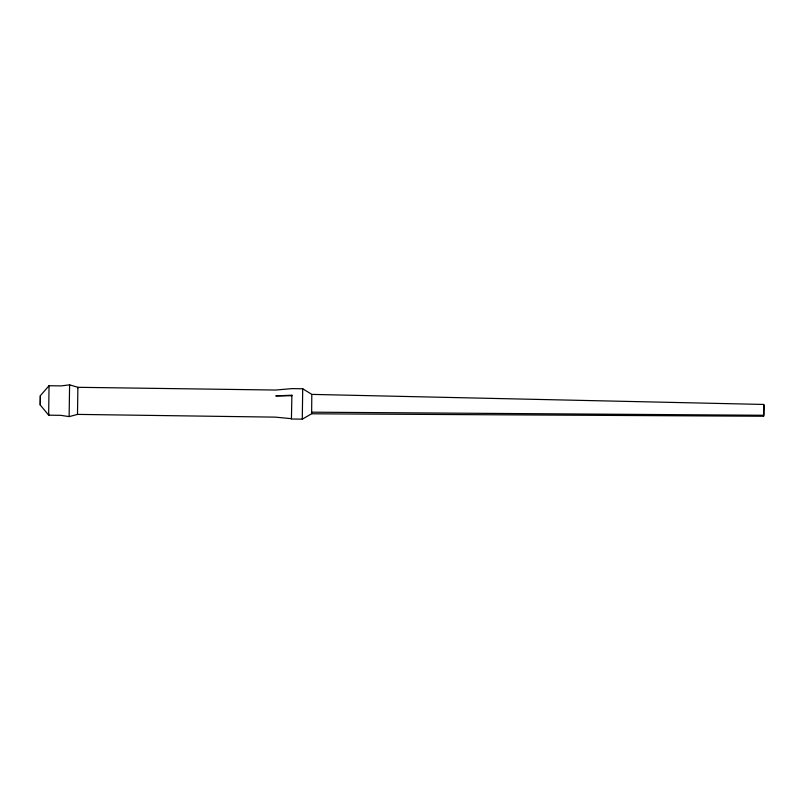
<?xml version="1.0" encoding="UTF-8"?>
<svg xmlns="http://www.w3.org/2000/svg" width="804" height="804" viewBox="0 0 804 804"><rect width="100%" height="100%" fill="white"/><g stroke="black" fill="none" stroke-linecap="round" stroke-linejoin="round"><path stroke-width="1.21" d="M291.882 395.216L291.872 395.739L275.802 395.88L291.882 395.216L291.43 419.005L302.314 419.155L311.58 413.789L763.619 416.251L763.72 412.975L763.77 404.452L311.841 394.392L302.716 388.774L291.832 388.623L275.752 390.041L77.887 387.307L69.596 384.845L61.174 385.9L49.044 385.729L40.341 395.709L40.22 404.955L48.652 415.176L60.782 415.336L69.174 416.623L77.536 414.392L275.4 417.135L291.39 418.683M763.73 405.427L763.659 415.266L311.65 412.181L311.56 413.618M763.629 410.723L763.619 416.251M763.77 409.97L763.77 404.452M311.65 412.181L311.801 394.885M40.22 404.955L40.341 395.709M48.994 386.473L49.044 385.729L48.652 415.176L48.602 413.668M69.546 385.618L69.596 384.845L69.134 416.341M77.847 387.99L77.887 387.307L77.496 414.16M302.666 389.538L302.716 388.774L302.284 418.884"/></g></svg>
